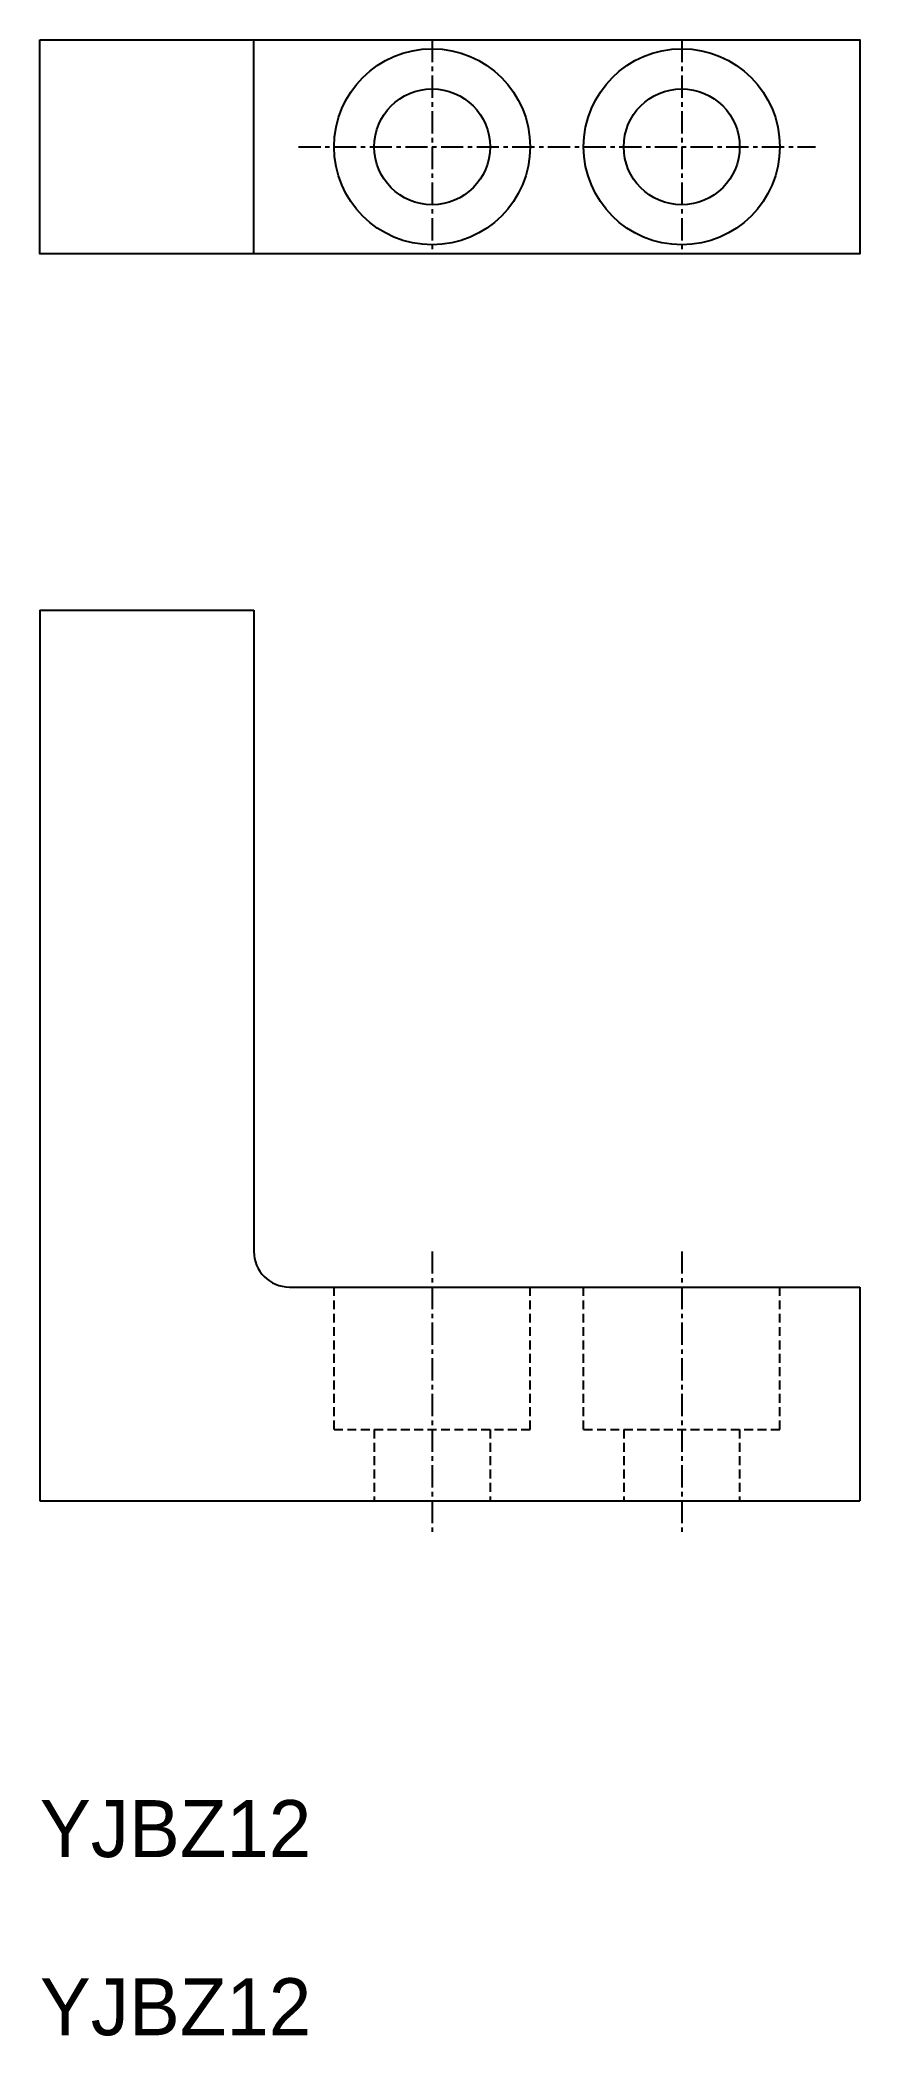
# Model space of a CAD drawing. Extents: x -5904 to -5858, y -380 to -268.
import ezdxf

# ---------------------------------------------------------------- set-up
doc = ezdxf.new("R2010")
doc.units = 0
doc.linetypes.add('CENTER', pattern=[2, 1.25, -0.25, 0.25, -0.25])
doc.linetypes.add('DASHED', pattern=[0.75, 0.5, -0.25])
doc.layers.get('0').update_dxf_attribs({"linetype": 'CONTINUOUS'})
doc.layers.add('CENTER', color=1, linetype='CENTER')

msp = doc.modelspace()

# ---------------------------------------------------------------- linework, layer by layer
at = {"color": 7, "linetype": 'CONTINUOUS'}
for p, q in [((-5891.7, -279.93), (-5891.7, -267.93)), ((-5903.7, -299.93), (-5891.7, -299.93)), ((-5903.7, -299.93), (-5903.7, -349.93)), ((-5891.7, -299.93), (-5891.7, -335.93)), ((-5889.7, -337.93), (-5857.7, -337.93)), ((-5857.7, -337.93), (-5857.7, -349.93)), ((-5903.7, -349.93), (-5857.7, -349.93))]:
    msp.add_line(p, q, dxfattribs=at)
at = {"color": 3, "linetype": 'DASHED'}
for p, q in [((-5887.2, -345.93), (-5887.2, -337.93)), ((-5876.2, -345.93), (-5876.2, -337.93)), ((-5873.2, -345.93), (-5873.2, -337.93)), ((-5862.2, -345.93), (-5862.2, -337.93)), ((-5887.2, -345.93), (-5876.2, -345.93)), ((-5884.95, -345.93), (-5884.95, -349.93)), ((-5878.45, -345.93), (-5878.45, -349.93)), ((-5873.2, -345.93), (-5862.2, -345.93)), ((-5870.95, -345.93), (-5870.95, -349.93)), ((-5864.45, -345.93), (-5864.45, -349.93))]:
    msp.add_line(p, q, dxfattribs=at)
at = {"color": 7, "linetype": 'CONTINUOUS'}
msp.add_lwpolyline([(-5903.7, -267.93), (-5857.7, -267.93), (-5857.7, -279.93), (-5903.7, -279.93)], close=True, dxfattribs=at)
for centre, radius in [((-5881.7, -273.93), 5.5), ((-5867.7, -273.93), 5.5), ((-5881.7, -273.93), 3.25), ((-5867.7, -273.93), 3.25)]:
    msp.add_circle(centre, radius, dxfattribs=at)
msp.add_arc((-5889.7, -335.93), 2, 180, 270, dxfattribs=at)
at = {"layer": 'CENTER', "color": 1, "linetype": 'CENTER'}
for p, q in [((-5881.7, -267.93), (-5881.7, -279.93)), ((-5867.7, -267.93), (-5867.7, -279.93)), ((-5889.2, -273.93), (-5860.2, -273.93)), ((-5881.7, -335.93), (-5881.7, -351.93)), ((-5867.7, -335.93), (-5867.7, -351.93))]:
    msp.add_line(p, q, dxfattribs=at)

# ---------------------------------------------------------------- texts
at = {"color": 7, "linetype": 'CONTINUOUS'}
for p in [(-5903.7, -369.93), (-5903.7, -379.93)]:
    msp.add_text('YJBZ12', height=3.2, dxfattribs=at).set_placement(p)

doc.saveas('drawing.dxf')
